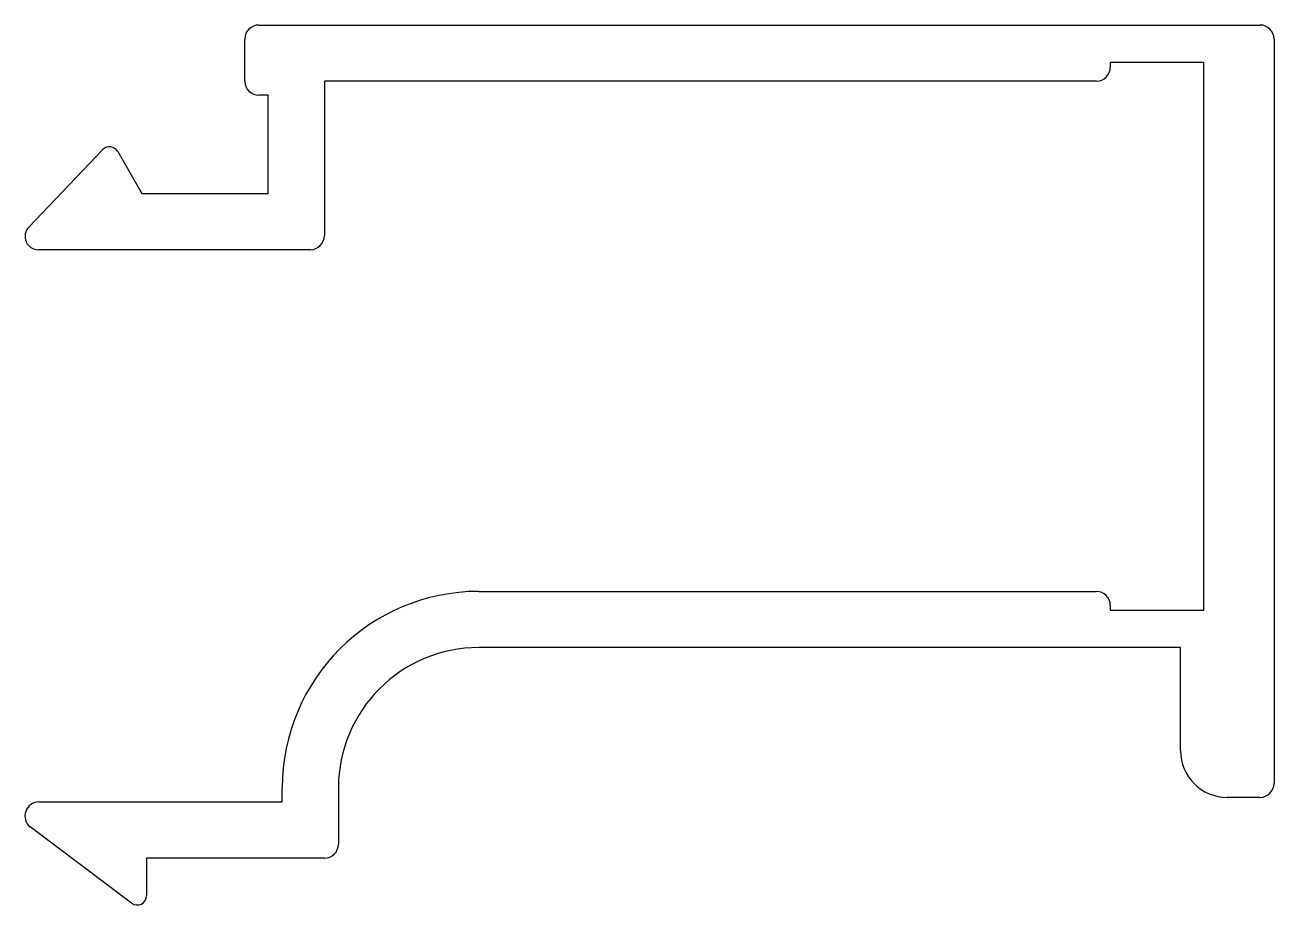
# Model space of a CAD drawing. Extents: x 2386.6 to 2413.3, y 981.9 to 1000.7.
import ezdxf

# ---------------------------------------------------------------- set-up
doc = ezdxf.new("R2010")
doc.units = 0
doc.layers.get('0').update_dxf_attribs({"linetype": 'CONTINUOUS'})

msp = doc.modelspace()

# ---------------------------------------------------------------- linework, layer by layer
for p, q in [((2391.577, 1000.692), (2412.977, 1000.692)), ((2391.277, 999.492), (2391.277, 1000.392)), ((2413.277, 1000.392), (2413.277, 984.492)), ((2411.777, 999.892), (2409.777, 999.892)), ((2409.777, 999.892), (2409.777, 999.792)), ((2411.777, 988.192), (2411.777, 999.892)), ((2409.477, 999.492), (2392.977, 999.492)), ((2392.977, 999.492), (2392.977, 996.192)), ((2391.777, 999.192), (2391.577, 999.192)), ((2391.777, 997.092), (2391.777, 999.192)), ((2386.656, 996.376), (2388.24, 998.031)), ((2388.56, 997.988), (2389.077, 997.092)), ((2389.077, 997.092), (2391.777, 997.092)), ((2392.677, 995.892), (2386.863, 995.892)), ((2396.277, 988.592), (2409.477, 988.592)), ((2409.777, 988.292), (2409.777, 988.192)), ((2409.777, 988.192), (2411.777, 988.192)), ((2411.277, 987.392), (2396.277, 987.392)), ((2411.277, 985.192), (2411.277, 987.392)), ((2392.077, 984.093), (2392.077, 984.392)), ((2393.277, 984.392), (2393.277, 983.192)), ((2412.977, 984.192), (2412.277, 984.192)), ((2386.875, 984.093), (2392.077, 984.093)), ((2388.853, 981.935), (2386.691, 983.56)), ((2392.977, 982.892), (2389.177, 982.892)), ((2389.177, 982.892), (2389.177, 982.092))]:
    msp.add_line(p, q)
for centre, radius, start, end in [((2391.577, 1000.392), 0.3, 90, 180), ((2412.977, 1000.392), 0.3, 0, 90), ((2409.477, 999.792), 0.3, 270, 360), ((2391.577, 999.492), 0.3, 180, 270), ((2388.384, 997.892), 0.2, 28.3849, 136.2603), ((2386.863, 996.178), 0.286, 136.2603, 270), ((2392.677, 996.192), 0.3, 270, 360), ((2396.277, 984.392), 4.2, 90, 180), ((2409.477, 988.292), 0.3, 0, 90), ((2396.277, 984.392), 3, 90, 180), ((2412.277, 985.192), 1, 180, 270), ((2412.977, 984.492), 0.3, 270, 360), ((2386.875, 983.795), 0.299, 90, 231.7681), ((2392.977, 983.192), 0.3, 270, 360), ((2388.977, 982.092), 0.2, 231.7681, 360)]:
    msp.add_arc(centre, radius, start, end)

doc.saveas('drawing.dxf')
